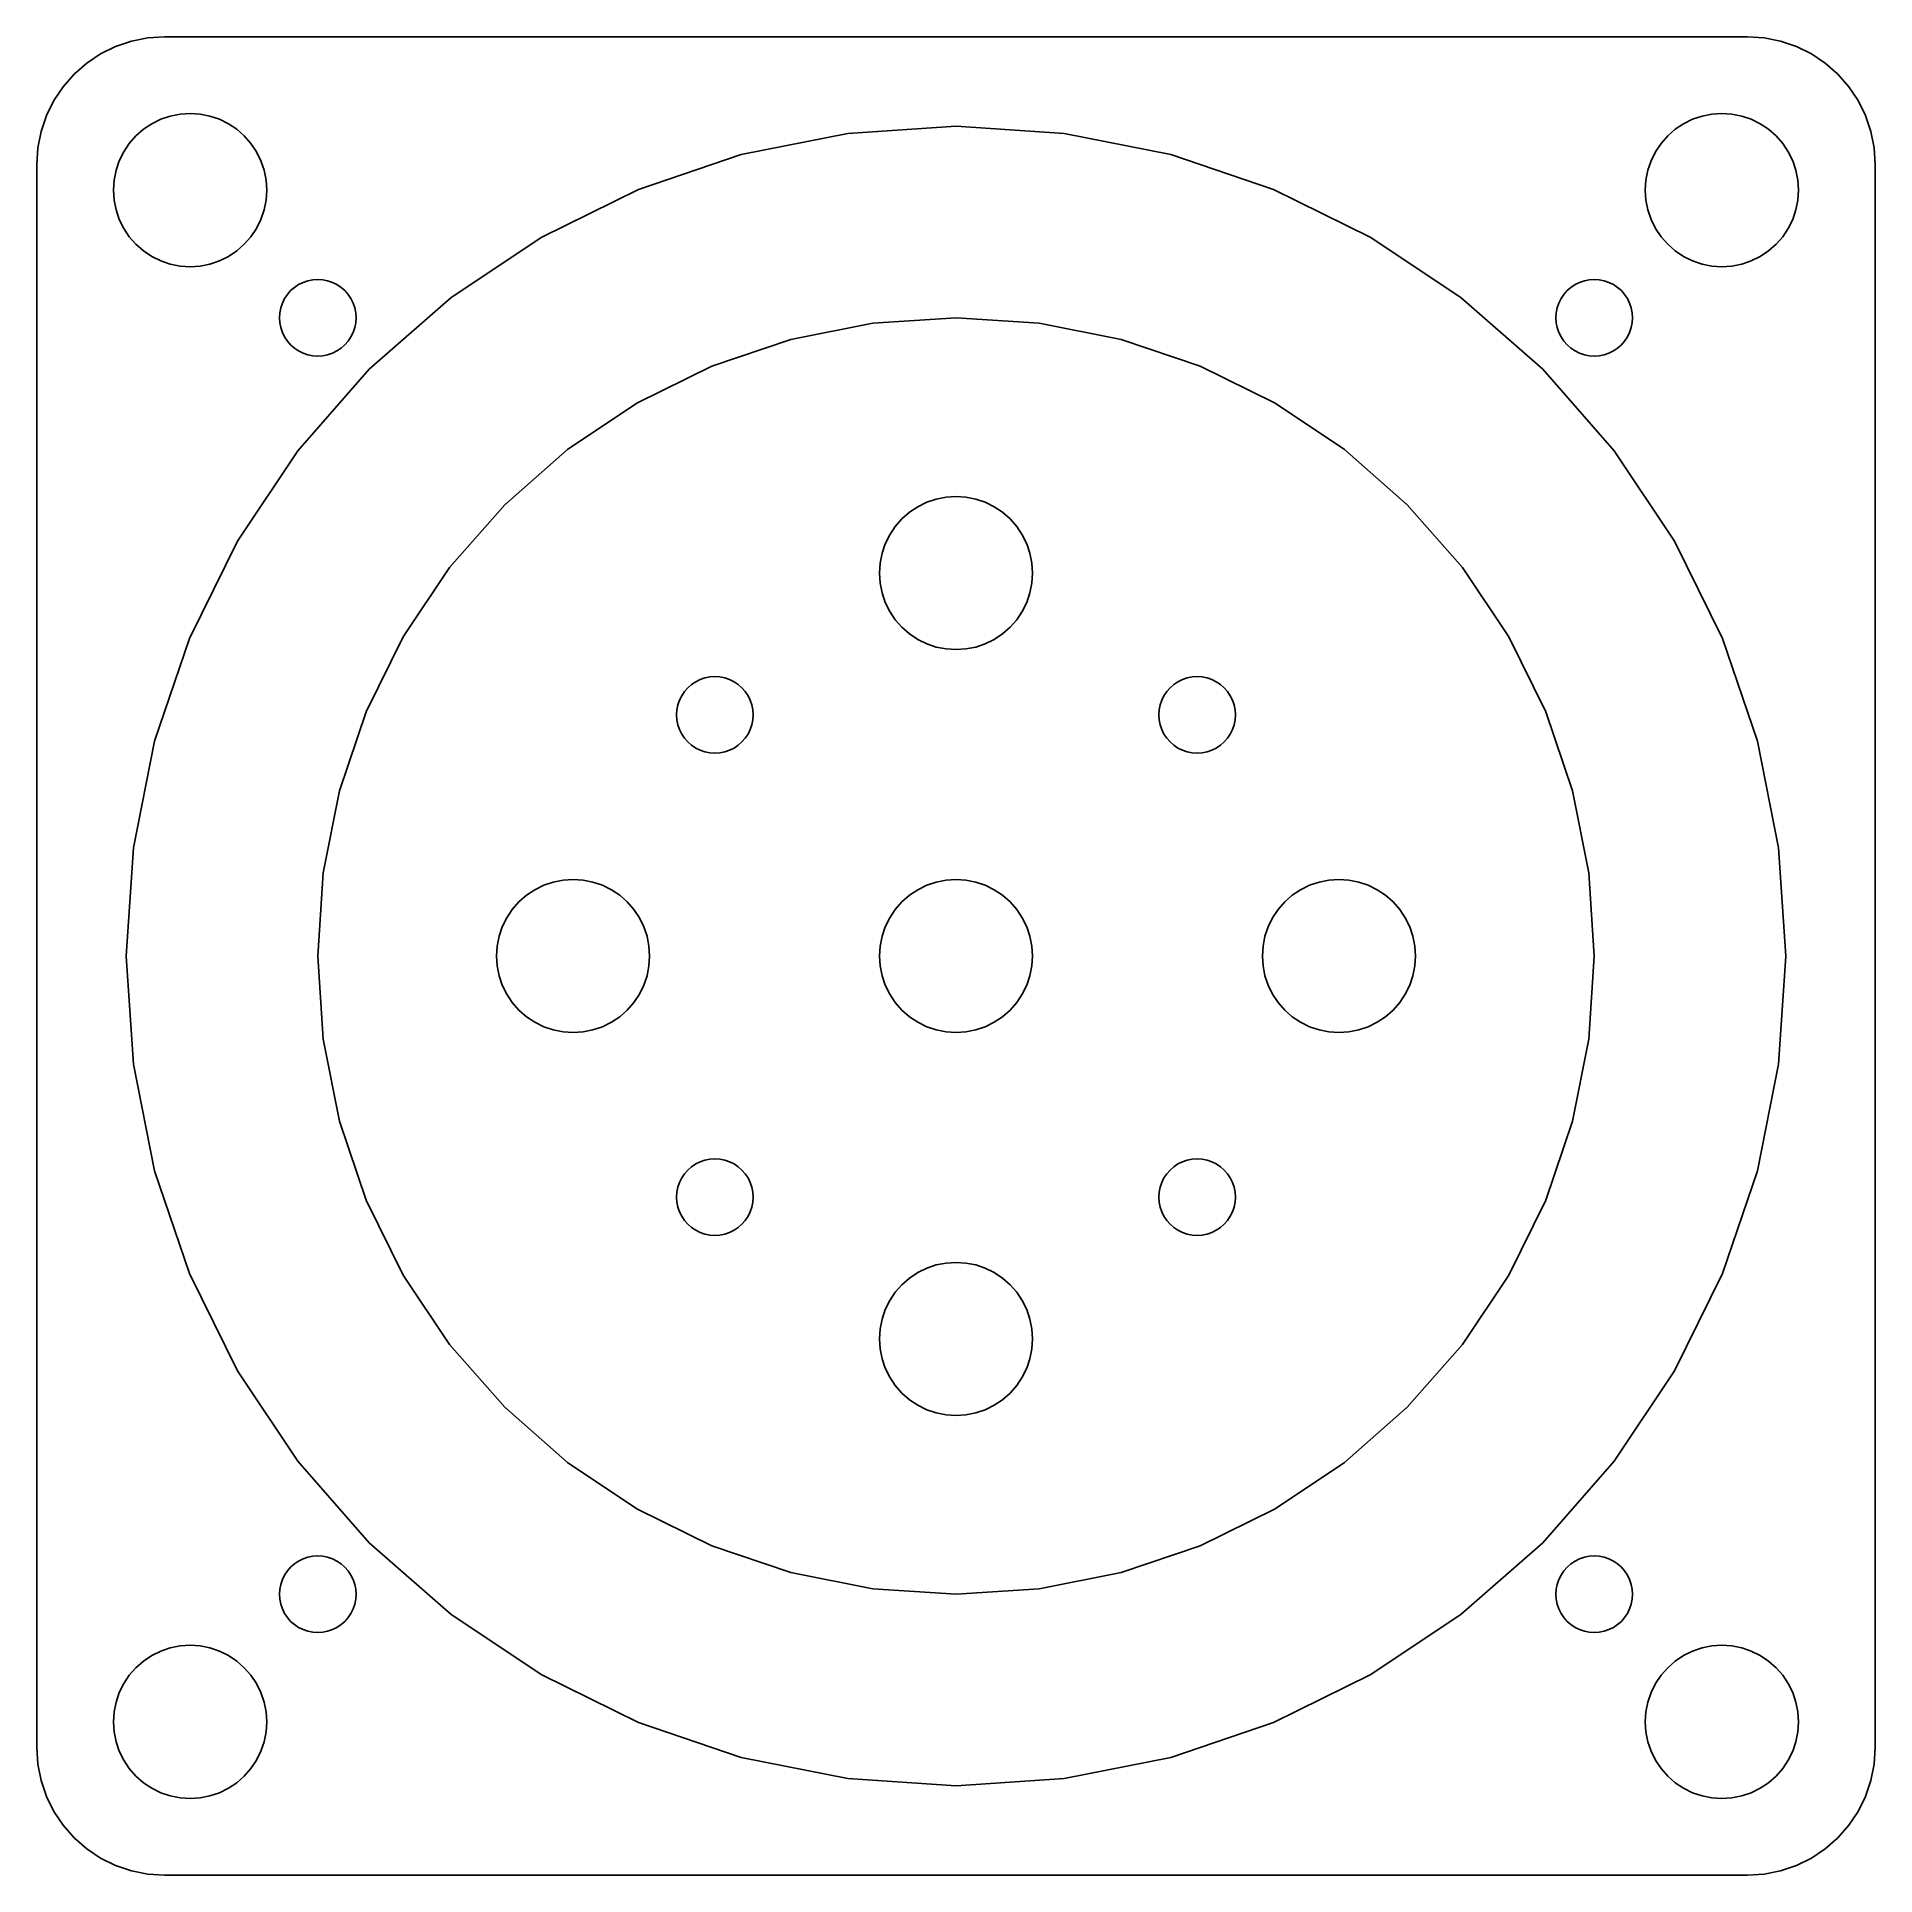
# Model space of a CAD drawing. Header units: metres. Extents: x -36 to 36, y -36 to 36.
import ezdxf

# ---------------------------------------------------------------- set-up
doc = ezdxf.new("R2010")
doc.units = ezdxf.units.M

msp = doc.modelspace()

# ---------------------------------------------------------------- linework, layer by layer
for p, q in [((-31.005, 36.005), (-31.6576, 35.9622)), ((31.005, 36.005), (-31.005, 36.005)), ((31.6576, 35.9622), (31.005, 36.005)), ((-33.505, 35.3351), (-34.0488, 34.9718)), ((-32.9184, 35.6244), (-33.505, 35.3351)), ((-32.2991, 35.8346), (-32.9184, 35.6244)), ((-31.6576, 35.9622), (-32.2991, 35.8346)), ((32.2991, 35.8346), (31.6576, 35.9622)), ((32.9184, 35.6244), (32.2991, 35.8346)), ((33.505, 35.3351), (32.9184, 35.6244)), ((34.0488, 34.9718), (33.505, 35.3351)), ((-34.0488, 34.9718), (-34.5405, 34.5405)), ((34.5405, 34.5405), (34.0488, 34.9718)), ((-34.9718, 34.0488), (-35.3351, 33.505)), ((-34.5405, 34.5405), (-34.9718, 34.0488)), ((34.9718, 34.0488), (34.5405, 34.5405)), ((35.3351, 33.505), (34.9718, 34.0488)), ((-35.3351, 33.505), (-35.6244, 32.9184)), ((35.6244, 32.9184), (35.3351, 33.505)), ((-35.6244, 32.9184), (-35.8346, 32.2991)), ((-31.8263, 32.3801), (-31.5, 32.5981)), ((-31.5, 32.5981), (-31.148, 32.7716)), ((-31.148, 32.7716), (-30.7764, 32.8978)), ((-30.7764, 32.8978), (-30.3916, 32.9743)), ((-30.3916, 32.9743), (-30, 33)), ((-30, 33), (-29.6084, 32.9743)), ((-29.6084, 32.9743), (-29.2235, 32.8978)), ((-29.2235, 32.8978), (-28.8519, 32.7716)), ((-28.8519, 32.7716), (-28.5, 32.5981)), ((-28.5, 32.5981), (-28.1737, 32.3801)), ((-4.2421, 32.222), (0, 32.5)), ((0, 32.5), (4.2421, 32.222)), ((28.1737, 32.3801), (28.5, 32.5981)), ((28.5, 32.5981), (28.8519, 32.7716)), ((28.8519, 32.7716), (29.2235, 32.8978)), ((29.2235, 32.8978), (29.6084, 32.9743)), ((29.6084, 32.9743), (30, 33)), ((30, 33), (30.3916, 32.9743)), ((30.3916, 32.9743), (30.7764, 32.8978)), ((30.7764, 32.8978), (31.148, 32.7716)), ((31.148, 32.7716), (31.5, 32.5981)), ((31.5, 32.5981), (31.8263, 32.3801)), ((35.8346, 32.2991), (35.6244, 32.9184)), ((-35.8346, 32.2991), (-35.9622, 31.6576)), ((-32.5981, 31.5), (-32.3801, 31.8263)), ((-32.3801, 31.8263), (-32.1213, 32.1213)), ((-32.1213, 32.1213), (-31.8263, 32.3801)), ((-28.1737, 32.3801), (-27.8787, 32.1213)), ((-27.8787, 32.1213), (-27.6199, 31.8263)), ((-27.6199, 31.8263), (-27.4019, 31.5)), ((-8.41161, 31.3926), (-4.2421, 32.222)), ((4.2421, 32.222), (8.41161, 31.3926)), ((27.4019, 31.5), (27.6199, 31.8263)), ((27.6199, 31.8263), (27.8787, 32.1213)), ((27.8787, 32.1213), (28.1737, 32.3801)), ((31.8263, 32.3801), (32.1213, 32.1213)), ((32.1213, 32.1213), (32.3801, 31.8263)), ((32.3801, 31.8263), (32.5981, 31.5)), ((35.9622, 31.6576), (35.8346, 32.2991)), ((-35.9622, 31.6576), (-36.005, 31.005)), ((-36.005, 31.005), (-36.005, -31.005)), ((-32.8978, 30.7764), (-32.7716, 31.148)), ((-32.7716, 31.148), (-32.5981, 31.5)), ((-27.4019, 31.5), (-27.2283, 31.148)), ((-27.2283, 31.148), (-27.1022, 30.7764)), ((-12.4372, 30.0261), (-8.41161, 31.3926)), ((8.41161, 31.3926), (12.4372, 30.0261)), ((27.1022, 30.7764), (27.2283, 31.148)), ((27.2283, 31.148), (27.4019, 31.5)), ((32.5981, 31.5), (32.7716, 31.148)), ((32.7716, 31.148), (32.8978, 30.7764)), ((36.005, 31.005), (35.9622, 31.6576)), ((36.005, -31.005), (36.005, 31.005)), ((-33, 30), (-32.9743, 30.3916)), ((-32.9743, 30.3916), (-32.8978, 30.7764)), ((-27.1022, 30.7764), (-27.0257, 30.3916)), ((-27.0257, 30.3916), (-27, 30)), ((27, 30), (27.0257, 30.3916)), ((27.0257, 30.3916), (27.1022, 30.7764)), ((32.8978, 30.7764), (32.9743, 30.3916)), ((32.9743, 30.3916), (33, 30)), ((-32.9743, 29.6084), (-33, 30)), ((-32.8978, 29.2235), (-32.9743, 29.6084)), ((-27.0257, 29.6084), (-27.1022, 29.2235)), ((-27, 30), (-27.0257, 29.6084)), ((-16.25, 28.1458), (-12.4372, 30.0261)), ((12.4372, 30.0261), (16.25, 28.1458)), ((27.0257, 29.6084), (27, 30)), ((27.1022, 29.2235), (27.0257, 29.6084)), ((32.9743, 29.6084), (32.8978, 29.2235)), ((33, 30), (32.9743, 29.6084)), ((-32.7716, 28.8519), (-32.8978, 29.2235)), ((-32.5981, 28.5), (-32.7716, 28.8519)), ((-27.2283, 28.8519), (-27.4019, 28.5)), ((-27.1022, 29.2235), (-27.2283, 28.8519)), ((27.2283, 28.8519), (27.1022, 29.2235)), ((27.4019, 28.5), (27.2283, 28.8519)), ((32.7716, 28.8519), (32.5981, 28.5)), ((32.8978, 29.2235), (32.7716, 28.8519)), ((-32.3801, 28.1737), (-32.5981, 28.5)), ((-32.1213, 27.8787), (-32.3801, 28.1737)), ((-27.6199, 28.1737), (-27.8787, 27.8787)), ((-27.4019, 28.5), (-27.6199, 28.1737)), ((-19.7847, 25.784), (-16.25, 28.1458)), ((16.25, 28.1458), (19.7847, 25.784)), ((27.6199, 28.1737), (27.4019, 28.5)), ((27.8787, 27.8787), (27.6199, 28.1737)), ((32.3801, 28.1737), (32.1213, 27.8787)), ((32.5981, 28.5), (32.3801, 28.1737)), ((-31.8263, 27.6199), (-32.1213, 27.8787)), ((-31.5, 27.4019), (-31.8263, 27.6199)), ((-31.148, 27.2283), (-31.5, 27.4019)), ((-28.5, 27.4019), (-28.8519, 27.2283)), ((-28.1737, 27.6199), (-28.5, 27.4019)), ((-27.8787, 27.8787), (-28.1737, 27.6199)), ((28.1737, 27.6199), (27.8787, 27.8787)), ((28.5, 27.4019), (28.1737, 27.6199)), ((28.8519, 27.2283), (28.5, 27.4019)), ((31.5, 27.4019), (31.148, 27.2283)), ((31.8263, 27.6199), (31.5, 27.4019)), ((32.1213, 27.8787), (31.8263, 27.6199)), ((-30.7764, 27.1022), (-31.148, 27.2283)), ((-30.3916, 27.0257), (-30.7764, 27.1022)), ((-30, 27), (-30.3916, 27.0257)), ((-29.6084, 27.0257), (-30, 27)), ((-29.2235, 27.1022), (-29.6084, 27.0257)), ((-28.8519, 27.2283), (-29.2235, 27.1022)), ((29.2235, 27.1022), (28.8519, 27.2283)), ((29.6084, 27.0257), (29.2235, 27.1022)), ((30, 27), (29.6084, 27.0257)), ((30.3916, 27.0257), (30, 27)), ((30.7764, 27.1022), (30.3916, 27.0257)), ((31.148, 27.2283), (30.7764, 27.1022)), ((-26.19, 25.9131), (-26.0607, 26.0607)), ((-26.0607, 26.0607), (-25.9131, 26.19)), ((-25.9131, 26.19), (-25.75, 26.299)), ((-25.75, 26.299), (-25.574, 26.3858)), ((-25.574, 26.3858), (-25.3882, 26.4489)), ((-25.3882, 26.4489), (-25.1958, 26.4872)), ((-25.1958, 26.4872), (-25, 26.5)), ((-25, 26.5), (-24.8042, 26.4872)), ((-24.8042, 26.4872), (-24.6118, 26.4489)), ((-24.6118, 26.4489), (-24.426, 26.3858)), ((-24.426, 26.3858), (-24.25, 26.299)), ((-24.25, 26.299), (-24.0869, 26.19)), ((-24.0869, 26.19), (-23.9393, 26.0607)), ((-23.9393, 26.0607), (-23.81, 25.9131)), ((23.81, 25.9131), (23.9393, 26.0607)), ((23.9393, 26.0607), (24.0869, 26.19)), ((24.0869, 26.19), (24.25, 26.299)), ((24.25, 26.299), (24.426, 26.3858)), ((24.426, 26.3858), (24.6118, 26.4489)), ((24.6118, 26.4489), (24.8042, 26.4872)), ((24.8042, 26.4872), (25, 26.5)), ((25, 26.5), (25.1958, 26.4872)), ((25.1958, 26.4872), (25.3882, 26.4489)), ((25.3882, 26.4489), (25.574, 26.3858)), ((25.574, 26.3858), (25.75, 26.299)), ((25.75, 26.299), (25.9131, 26.19)), ((25.9131, 26.19), (26.0607, 26.0607)), ((26.0607, 26.0607), (26.19, 25.9131)), ((-26.4872, 25.1958), (-26.4489, 25.3882)), ((-26.4489, 25.3882), (-26.3858, 25.574)), ((-26.3858, 25.574), (-26.299, 25.75)), ((-26.299, 25.75), (-26.19, 25.9131)), ((-23.81, 25.9131), (-23.701, 25.75)), ((-23.701, 25.75), (-23.6142, 25.574)), ((-23.6142, 25.574), (-23.5511, 25.3882)), ((-23.5511, 25.3882), (-23.5128, 25.1958)), ((-22.981, 22.981), (-19.7847, 25.784)), ((19.7847, 25.784), (22.981, 22.981)), ((23.5128, 25.1958), (23.5511, 25.3882)), ((23.5511, 25.3882), (23.6142, 25.574)), ((23.6142, 25.574), (23.701, 25.75)), ((23.701, 25.75), (23.81, 25.9131)), ((26.19, 25.9131), (26.299, 25.75)), ((26.299, 25.75), (26.3858, 25.574)), ((26.3858, 25.574), (26.4489, 25.3882)), ((26.4489, 25.3882), (26.4872, 25.1958)), ((-26.5, 25), (-26.4872, 25.1958)), ((-26.4872, 24.8042), (-26.5, 25)), ((-26.4489, 24.6118), (-26.4872, 24.8042)), ((-26.3858, 24.426), (-26.4489, 24.6118)), ((-23.5511, 24.6118), (-23.6142, 24.426)), ((-23.5128, 24.8042), (-23.5511, 24.6118)), ((-23.5128, 25.1958), (-23.5, 25)), ((-23.5, 25), (-23.5128, 24.8042)), ((-3.26315, 24.7861), (-6.47047, 24.1481)), ((0, 25), (-3.26315, 24.7861)), ((3.26315, 24.7861), (0, 25)), ((6.47047, 24.1481), (3.26315, 24.7861)), ((23.5, 25), (23.5128, 25.1958)), ((23.5128, 24.8042), (23.5, 25)), ((23.5511, 24.6118), (23.5128, 24.8042)), ((23.6142, 24.426), (23.5511, 24.6118)), ((26.4489, 24.6118), (26.3858, 24.426)), ((26.4872, 24.8042), (26.4489, 24.6118)), ((26.4872, 25.1958), (26.5, 25)), ((26.5, 25), (26.4872, 24.8042)), ((-26.299, 24.25), (-26.3858, 24.426)), ((-26.19, 24.0869), (-26.299, 24.25)), ((-26.0607, 23.9393), (-26.19, 24.0869)), ((-25.9131, 23.81), (-26.0607, 23.9393)), ((-25.75, 23.701), (-25.9131, 23.81)), ((-24.0869, 23.81), (-24.25, 23.701)), ((-23.9393, 23.9393), (-24.0869, 23.81)), ((-23.81, 24.0869), (-23.9393, 23.9393)), ((-23.701, 24.25), (-23.81, 24.0869)), ((-23.6142, 24.426), (-23.701, 24.25)), ((-6.47047, 24.1481), (-9.56708, 23.097)), ((9.56708, 23.097), (6.47047, 24.1481)), ((23.701, 24.25), (23.6142, 24.426)), ((23.81, 24.0869), (23.701, 24.25)), ((23.9393, 23.9393), (23.81, 24.0869)), ((24.0869, 23.81), (23.9393, 23.9393)), ((24.25, 23.701), (24.0869, 23.81)), ((25.9131, 23.81), (25.75, 23.701)), ((26.0607, 23.9393), (25.9131, 23.81)), ((26.19, 24.0869), (26.0607, 23.9393)), ((26.299, 24.25), (26.19, 24.0869)), ((26.3858, 24.426), (26.299, 24.25)), ((-25.574, 23.6142), (-25.75, 23.701)), ((-25.3882, 23.5511), (-25.574, 23.6142)), ((-25.1958, 23.5128), (-25.3882, 23.5511)), ((-25, 23.5), (-25.1958, 23.5128)), ((-24.8042, 23.5128), (-25, 23.5)), ((-24.6118, 23.5511), (-24.8042, 23.5128)), ((-24.426, 23.6142), (-24.6118, 23.5511)), ((-24.25, 23.701), (-24.426, 23.6142)), ((-9.56708, 23.097), (-12.5, 21.6506)), ((12.5, 21.6506), (9.56708, 23.097)), ((24.426, 23.6142), (24.25, 23.701)), ((24.6118, 23.5511), (24.426, 23.6142)), ((24.8042, 23.5128), (24.6118, 23.5511)), ((25, 23.5), (24.8042, 23.5128)), ((25.1958, 23.5128), (25, 23.5)), ((25.3882, 23.5511), (25.1958, 23.5128)), ((25.574, 23.6142), (25.3882, 23.5511)), ((25.75, 23.701), (25.574, 23.6142)), ((-25.784, 19.7847), (-22.981, 22.981)), ((22.981, 22.981), (25.784, 19.7847)), ((-12.5, 21.6506), (-15.219, 19.8338)), ((15.219, 19.8338), (12.5, 21.6506)), ((-28.1458, 16.25), (-25.784, 19.7847)), ((-15.219, 19.8338), (-17.6777, 17.6777)), ((17.6777, 17.6777), (15.219, 19.8338)), ((25.784, 19.7847), (28.1458, 16.25)), ((-17.6777, 17.6777), (-19.8338, 15.219)), ((-2.12131, 17.1213), (-1.82628, 17.3801)), ((-1.82628, 17.3801), (-1.5, 17.5981)), ((-1.5, 17.5981), (-1.14804, 17.7716)), ((-1.14804, 17.7716), (-0.776443, 17.8978)), ((-0.776443, 17.8978), (-0.391571, 17.9743)), ((-0.391571, 17.9743), (0, 18)), ((0, 18), (0.391571, 17.9743)), ((0.391571, 17.9743), (0.776443, 17.8978)), ((0.776443, 17.8978), (1.14804, 17.7716)), ((1.14804, 17.7716), (1.5, 17.5981)), ((1.5, 17.5981), (1.82628, 17.3801)), ((1.82628, 17.3801), (2.12131, 17.1213)), ((19.8338, 15.219), (17.6777, 17.6777)), ((-2.59807, 16.5), (-2.38005, 16.8263)), ((-2.38005, 16.8263), (-2.12131, 17.1213)), ((2.12131, 17.1213), (2.38005, 16.8263)), ((2.38005, 16.8263), (2.59807, 16.5)), ((-30.0261, 12.4372), (-28.1458, 16.25)), ((-2.89777, 15.7764), (-2.77164, 16.148)), ((-2.77164, 16.148), (-2.59807, 16.5)), ((2.59807, 16.5), (2.77164, 16.148)), ((2.77164, 16.148), (2.89777, 15.7764)), ((28.1458, 16.25), (30.0261, 12.4372)), ((-19.8338, 15.219), (-21.6506, 12.5)), ((-3, 15), (-2.97432, 15.3916)), ((-2.97432, 15.3916), (-2.89777, 15.7764)), ((2.89777, 15.7764), (2.97432, 15.3916)), ((2.97432, 15.3916), (3, 15)), ((21.6506, 12.5), (19.8338, 15.219)), ((-2.97432, 14.6084), (-3, 15)), ((-2.89777, 14.2235), (-2.97432, 14.6084)), ((2.97432, 14.6084), (2.89777, 14.2235)), ((3, 15), (2.97432, 14.6084)), ((-2.77164, 13.8519), (-2.89777, 14.2235)), ((-2.59807, 13.5), (-2.77164, 13.8519)), ((2.77164, 13.8519), (2.59807, 13.5)), ((2.89777, 14.2235), (2.77164, 13.8519)), ((-2.38005, 13.1737), (-2.59807, 13.5)), ((-2.12131, 12.8787), (-2.38005, 13.1737)), ((2.38005, 13.1737), (2.12131, 12.8787)), ((2.59807, 13.5), (2.38005, 13.1737)), ((-31.3926, 8.41161), (-30.0261, 12.4372)), ((-21.6506, 12.5), (-23.097, 9.56708)), ((-1.82628, 12.6199), (-2.12131, 12.8787)), ((-1.5, 12.4019), (-1.82628, 12.6199)), ((-1.14804, 12.2283), (-1.5, 12.4019)), ((1.5, 12.4019), (1.14804, 12.2283)), ((1.82628, 12.6199), (1.5, 12.4019)), ((2.12131, 12.8787), (1.82628, 12.6199)), ((23.097, 9.56708), (21.6506, 12.5)), ((30.0261, 12.4372), (31.3926, 8.41161)), ((-0.776443, 12.1022), (-1.14804, 12.2283)), ((-0.391571, 12.0257), (-0.776443, 12.1022)), ((0, 12), (-0.391571, 12.0257)), ((0.391571, 12.0257), (0, 12)), ((0.776443, 12.1022), (0.391571, 12.0257)), ((1.14804, 12.2283), (0.776443, 12.1022)), ((-10.195, 10.744), (-10.019, 10.8308)), ((-10.019, 10.8308), (-9.83322, 10.8939)), ((-9.83322, 10.8939), (-9.64078, 10.9322)), ((-9.64078, 10.9322), (-9.44499, 10.945)), ((-9.44499, 10.945), (-9.24921, 10.9322)), ((-9.24921, 10.9322), (-9.05676, 10.8939)), ((-9.05676, 10.8939), (-8.87097, 10.8308)), ((-8.87097, 10.8308), (-8.69499, 10.744)), ((8.69499, 10.744), (8.87097, 10.8308)), ((8.87097, 10.8308), (9.05676, 10.8939)), ((9.05676, 10.8939), (9.24921, 10.9322)), ((9.24921, 10.9322), (9.44499, 10.945)), ((9.44499, 10.945), (9.64078, 10.9322)), ((9.64078, 10.9322), (9.83322, 10.8939)), ((9.83322, 10.8939), (10.019, 10.8308)), ((10.019, 10.8308), (10.195, 10.744)), ((-10.8308, 10.019), (-10.744, 10.195)), ((-10.744, 10.195), (-10.635, 10.3581)), ((-10.635, 10.3581), (-10.5056, 10.5056)), ((-10.5056, 10.5056), (-10.3581, 10.635)), ((-10.3581, 10.635), (-10.195, 10.744)), ((-8.69499, 10.744), (-8.53185, 10.635)), ((-8.53185, 10.635), (-8.38434, 10.5056)), ((-8.38434, 10.5056), (-8.25496, 10.3581)), ((-8.25496, 10.3581), (-8.14595, 10.195)), ((-8.14595, 10.195), (-8.05917, 10.019)), ((8.05917, 10.019), (8.14595, 10.195)), ((8.14595, 10.195), (8.25496, 10.3581)), ((8.25496, 10.3581), (8.38434, 10.5056)), ((8.38434, 10.5056), (8.53185, 10.635)), ((8.53185, 10.635), (8.69499, 10.744)), ((10.195, 10.744), (10.3581, 10.635)), ((10.3581, 10.635), (10.5056, 10.5056)), ((10.5056, 10.5056), (10.635, 10.3581)), ((10.635, 10.3581), (10.744, 10.195)), ((10.744, 10.195), (10.8308, 10.019)), ((-23.097, 9.56708), (-24.1481, 6.47047)), ((-10.945, 9.44499), (-10.9322, 9.64078)), ((-10.9322, 9.24921), (-10.945, 9.44499)), ((-10.9322, 9.64078), (-10.8939, 9.83322)), ((-10.8939, 9.83322), (-10.8308, 10.019)), ((-8.05917, 10.019), (-7.99611, 9.83322)), ((-7.99611, 9.83322), (-7.95782, 9.64078)), ((-7.95782, 9.64078), (-7.94499, 9.44499)), ((-7.94499, 9.44499), (-7.95782, 9.24921)), ((7.94499, 9.44499), (7.95782, 9.64078)), ((7.95782, 9.24921), (7.94499, 9.44499)), ((7.95782, 9.64078), (7.99611, 9.83322)), ((7.99611, 9.83322), (8.05917, 10.019)), ((10.8308, 10.019), (10.8939, 9.83322)), ((10.8939, 9.83322), (10.9322, 9.64078)), ((10.9322, 9.64078), (10.945, 9.44499)), ((10.945, 9.44499), (10.9322, 9.24921)), ((24.1481, 6.47047), (23.097, 9.56708)), ((-10.8939, 9.05676), (-10.9322, 9.24921)), ((-10.8308, 8.87097), (-10.8939, 9.05676)), ((-10.744, 8.69499), (-10.8308, 8.87097)), ((-10.635, 8.53185), (-10.744, 8.69499)), ((-8.14595, 8.69499), (-8.25496, 8.53185)), ((-8.05917, 8.87097), (-8.14595, 8.69499)), ((-7.99611, 9.05676), (-8.05917, 8.87097)), ((-7.95782, 9.24921), (-7.99611, 9.05676)), ((7.99611, 9.05676), (7.95782, 9.24921)), ((8.05917, 8.87097), (7.99611, 9.05676)), ((8.14595, 8.69499), (8.05917, 8.87097)), ((8.25496, 8.53185), (8.14595, 8.69499)), ((10.744, 8.69499), (10.635, 8.53185)), ((10.8308, 8.87097), (10.744, 8.69499)), ((10.8939, 9.05676), (10.8308, 8.87097)), ((10.9322, 9.24921), (10.8939, 9.05676)), ((-32.222, 4.2421), (-31.3926, 8.41161)), ((-10.5056, 8.38434), (-10.635, 8.53185)), ((-10.3581, 8.25496), (-10.5056, 8.38434)), ((-10.195, 8.14595), (-10.3581, 8.25496)), ((-10.019, 8.05917), (-10.195, 8.14595)), ((-9.83322, 7.99611), (-10.019, 8.05917)), ((-9.64078, 7.95782), (-9.83322, 7.99611)), ((-9.44499, 7.94499), (-9.64078, 7.95782)), ((-9.24921, 7.95782), (-9.44499, 7.94499)), ((-9.05676, 7.99611), (-9.24921, 7.95782)), ((-8.87097, 8.05917), (-9.05676, 7.99611)), ((-8.69499, 8.14595), (-8.87097, 8.05917)), ((-8.53185, 8.25496), (-8.69499, 8.14595)), ((-8.38434, 8.38434), (-8.53185, 8.25496)), ((-8.25496, 8.53185), (-8.38434, 8.38434)), ((8.38434, 8.38434), (8.25496, 8.53185)), ((8.53185, 8.25496), (8.38434, 8.38434)), ((8.69499, 8.14595), (8.53185, 8.25496)), ((8.87097, 8.05917), (8.69499, 8.14595)), ((9.05676, 7.99611), (8.87097, 8.05917)), ((9.24921, 7.95782), (9.05676, 7.99611)), ((9.44499, 7.94499), (9.24921, 7.95782)), ((9.64078, 7.95782), (9.44499, 7.94499)), ((9.83322, 7.99611), (9.64078, 7.95782)), ((10.019, 8.05917), (9.83322, 7.99611)), ((10.195, 8.14595), (10.019, 8.05917)), ((10.3581, 8.25496), (10.195, 8.14595)), ((10.5056, 8.38434), (10.3581, 8.25496)), ((10.635, 8.53185), (10.5056, 8.38434)), ((31.3926, 8.41161), (32.222, 4.2421)), ((-24.1481, 6.47047), (-24.7861, 3.26315)), ((24.7861, 3.26315), (24.1481, 6.47047)), ((-32.5, 0), (-32.222, 4.2421)), ((32.222, 4.2421), (32.5, 0)), ((-24.7861, 3.26315), (-25, 0)), ((-16.148, 2.77164), (-15.7764, 2.89777)), ((-15.7764, 2.89777), (-15.3916, 2.97432)), ((-15.3916, 2.97432), (-15, 3)), ((-15, 3), (-14.6084, 2.97432)), ((-14.6084, 2.97432), (-14.2235, 2.89777)), ((-14.2235, 2.89777), (-13.8519, 2.77164)), ((-1.14804, 2.77164), (-0.776443, 2.89777)), ((-0.776443, 2.89777), (-0.391571, 2.97432)), ((-0.391571, 2.97432), (0, 3)), ((0, 3), (0.391571, 2.97432)), ((0.391571, 2.97432), (0.776443, 2.89777)), ((0.776443, 2.89777), (1.14804, 2.77164)), ((13.8519, 2.77164), (14.2235, 2.89777)), ((14.2235, 2.89777), (14.6084, 2.97432)), ((14.6084, 2.97432), (15, 3)), ((15, 3), (15.3916, 2.97432)), ((15.3916, 2.97432), (15.7764, 2.89777)), ((15.7764, 2.89777), (16.148, 2.77164)), ((25, 0), (24.7861, 3.26315)), ((-17.1213, 2.12131), (-16.8263, 2.38005)), ((-16.8263, 2.38005), (-16.5, 2.59807)), ((-16.5, 2.59807), (-16.148, 2.77164)), ((-13.8519, 2.77164), (-13.5, 2.59807)), ((-13.5, 2.59807), (-13.1737, 2.38005)), ((-13.1737, 2.38005), (-12.8787, 2.12131)), ((-2.12131, 2.12131), (-1.82628, 2.38005)), ((-1.82628, 2.38005), (-1.5, 2.59807)), ((-1.5, 2.59807), (-1.14804, 2.77164)), ((1.14804, 2.77164), (1.5, 2.59807)), ((1.5, 2.59807), (1.82628, 2.38005)), ((1.82628, 2.38005), (2.12131, 2.12131)), ((12.8787, 2.12131), (13.1737, 2.38005)), ((13.1737, 2.38005), (13.5, 2.59807)), ((13.5, 2.59807), (13.8519, 2.77164)), ((16.148, 2.77164), (16.5, 2.59807)), ((16.5, 2.59807), (16.8263, 2.38005)), ((16.8263, 2.38005), (17.1213, 2.12131)), ((-17.7716, 1.14804), (-17.5981, 1.5)), ((-17.5981, 1.5), (-17.3801, 1.82628)), ((-17.3801, 1.82628), (-17.1213, 2.12131)), ((-12.8787, 2.12131), (-12.6199, 1.82628)), ((-12.6199, 1.82628), (-12.4019, 1.5)), ((-12.4019, 1.5), (-12.2283, 1.14804)), ((-2.77164, 1.14804), (-2.59807, 1.5)), ((-2.59807, 1.5), (-2.38005, 1.82628)), ((-2.38005, 1.82628), (-2.12131, 2.12131)), ((2.12131, 2.12131), (2.38005, 1.82628)), ((2.38005, 1.82628), (2.59807, 1.5)), ((2.59807, 1.5), (2.77164, 1.14804)), ((12.2283, 1.14804), (12.4019, 1.5)), ((12.4019, 1.5), (12.6199, 1.82628)), ((12.6199, 1.82628), (12.8787, 2.12131)), ((17.1213, 2.12131), (17.3801, 1.82628)), ((17.3801, 1.82628), (17.5981, 1.5)), ((17.5981, 1.5), (17.7716, 1.14804)), ((-17.9743, 0.391571), (-17.8978, 0.776443)), ((-17.8978, 0.776443), (-17.7716, 1.14804)), ((-12.2283, 1.14804), (-12.1022, 0.776443)), ((-12.1022, 0.776443), (-12.0257, 0.391571)), ((-2.97432, 0.391571), (-2.89777, 0.776443)), ((-2.89777, 0.776443), (-2.77164, 1.14804)), ((2.77164, 1.14804), (2.89777, 0.776443)), ((2.89777, 0.776443), (2.97432, 0.391571)), ((12.0257, 0.391571), (12.1022, 0.776443)), ((12.1022, 0.776443), (12.2283, 1.14804)), ((17.7716, 1.14804), (17.8978, 0.776443)), ((17.8978, 0.776443), (17.9743, 0.391571)), ((-32.222, -4.2421), (-32.5, 0)), ((-25, 0), (-24.7861, -3.26315)), ((-18, 0), (-17.9743, 0.391571)), ((-17.9743, -0.391571), (-18, 0)), ((-12.0257, 0.391571), (-12, 0)), ((-12, 0), (-12.0257, -0.391571)), ((-3, 0), (-2.97432, 0.391571)), ((-2.97432, -0.391571), (-3, 0)), ((2.97432, 0.391571), (3, 0)), ((3, 0), (2.97432, -0.391571)), ((12, 0), (12.0257, 0.391571)), ((12.0257, -0.391571), (12, 0)), ((17.9743, 0.391571), (18, 0)), ((18, 0), (17.9743, -0.391571)), ((24.7861, -3.26315), (25, 0)), ((32.5, 0), (32.222, -4.2421)), ((-17.8978, -0.776443), (-17.9743, -0.391571)), ((-12.0257, -0.391571), (-12.1022, -0.776443)), ((-2.89777, -0.776443), (-2.97432, -0.391571)), ((2.97432, -0.391571), (2.89777, -0.776443)), ((12.1022, -0.776443), (12.0257, -0.391571)), ((17.9743, -0.391571), (17.8978, -0.776443)), ((-17.7716, -1.14804), (-17.8978, -0.776443)), ((-17.5981, -1.5), (-17.7716, -1.14804)), ((-12.2283, -1.14804), (-12.4019, -1.5)), ((-12.1022, -0.776443), (-12.2283, -1.14804)), ((-2.77164, -1.14804), (-2.89777, -0.776443)), ((-2.59807, -1.5), (-2.77164, -1.14804)), ((2.77164, -1.14804), (2.59807, -1.5)), ((2.89777, -0.776443), (2.77164, -1.14804)), ((12.2283, -1.14804), (12.1022, -0.776443)), ((12.4019, -1.5), (12.2283, -1.14804)), ((17.7716, -1.14804), (17.5981, -1.5)), ((17.8978, -0.776443), (17.7716, -1.14804)), ((-17.3801, -1.82628), (-17.5981, -1.5)), ((-17.1213, -2.12131), (-17.3801, -1.82628)), ((-16.8263, -2.38005), (-17.1213, -2.12131)), ((-12.8787, -2.12131), (-13.1737, -2.38005)), ((-12.6199, -1.82628), (-12.8787, -2.12131)), ((-12.4019, -1.5), (-12.6199, -1.82628)), ((-2.38005, -1.82628), (-2.59807, -1.5)), ((-2.12131, -2.12131), (-2.38005, -1.82628)), ((-1.82628, -2.38005), (-2.12131, -2.12131)), ((2.12131, -2.12131), (1.82628, -2.38005)), ((2.38005, -1.82628), (2.12131, -2.12131)), ((2.59807, -1.5), (2.38005, -1.82628)), ((12.6199, -1.82628), (12.4019, -1.5)), ((12.8787, -2.12131), (12.6199, -1.82628)), ((13.1737, -2.38005), (12.8787, -2.12131)), ((17.1213, -2.12131), (16.8263, -2.38005)), ((17.3801, -1.82628), (17.1213, -2.12131)), ((17.5981, -1.5), (17.3801, -1.82628)), ((-16.5, -2.59807), (-16.8263, -2.38005)), ((-16.148, -2.77164), (-16.5, -2.59807)), ((-15.7764, -2.89777), (-16.148, -2.77164)), ((-13.8519, -2.77164), (-14.2235, -2.89777)), ((-13.5, -2.59807), (-13.8519, -2.77164)), ((-13.1737, -2.38005), (-13.5, -2.59807)), ((-1.5, -2.59807), (-1.82628, -2.38005)), ((-1.14804, -2.77164), (-1.5, -2.59807)), ((-0.776443, -2.89777), (-1.14804, -2.77164)), ((1.14804, -2.77164), (0.776443, -2.89777)), ((1.5, -2.59807), (1.14804, -2.77164)), ((1.82628, -2.38005), (1.5, -2.59807)), ((13.5, -2.59807), (13.1737, -2.38005)), ((13.8519, -2.77164), (13.5, -2.59807)), ((14.2235, -2.89777), (13.8519, -2.77164)), ((16.148, -2.77164), (15.7764, -2.89777)), ((16.5, -2.59807), (16.148, -2.77164)), ((16.8263, -2.38005), (16.5, -2.59807)), ((-24.7861, -3.26315), (-24.1481, -6.47047)), ((-15.3916, -2.97432), (-15.7764, -2.89777)), ((-15, -3), (-15.3916, -2.97432)), ((-14.6084, -2.97432), (-15, -3)), ((-14.2235, -2.89777), (-14.6084, -2.97432)), ((-0.391571, -2.97432), (-0.776443, -2.89777)), ((0, -3), (-0.391571, -2.97432)), ((0.391571, -2.97432), (0, -3)), ((0.776443, -2.89777), (0.391571, -2.97432)), ((14.6084, -2.97432), (14.2235, -2.89777)), ((15, -3), (14.6084, -2.97432)), ((15.3916, -2.97432), (15, -3)), ((15.7764, -2.89777), (15.3916, -2.97432)), ((24.1481, -6.47047), (24.7861, -3.26315)), ((-31.3926, -8.41161), (-32.222, -4.2421)), ((32.222, -4.2421), (31.3926, -8.41161)), ((-24.1481, -6.47047), (-23.097, -9.56708)), ((23.097, -9.56708), (24.1481, -6.47047)), ((-30.0261, -12.4372), (-31.3926, -8.41161)), ((-10.744, -8.69499), (-10.635, -8.53185)), ((-10.635, -8.53185), (-10.5056, -8.38434)), ((-10.5056, -8.38434), (-10.3581, -8.25496)), ((-10.3581, -8.25496), (-10.195, -8.14595)), ((-10.195, -8.14595), (-10.019, -8.05917)), ((-10.019, -8.05917), (-9.83322, -7.99611)), ((-9.83322, -7.99611), (-9.64078, -7.95782)), ((-9.64078, -7.95782), (-9.44499, -7.94499)), ((-9.44499, -7.94499), (-9.24921, -7.95782)), ((-9.24921, -7.95782), (-9.05676, -7.99611)), ((-9.05676, -7.99611), (-8.87097, -8.05917)), ((-8.87097, -8.05917), (-8.69499, -8.14595)), ((-8.69499, -8.14595), (-8.53185, -8.25496)), ((-8.53185, -8.25496), (-8.38434, -8.38434)), ((-8.38434, -8.38434), (-8.25496, -8.53185)), ((-8.25496, -8.53185), (-8.14595, -8.69499)), ((8.14595, -8.69499), (8.25496, -8.53185)), ((8.25496, -8.53185), (8.38434, -8.38434)), ((8.38434, -8.38434), (8.53185, -8.25496)), ((8.53185, -8.25496), (8.69499, -8.14595)), ((8.69499, -8.14595), (8.87097, -8.05917)), ((8.87097, -8.05917), (9.05676, -7.99611)), ((9.05676, -7.99611), (9.24921, -7.95782)), ((9.24921, -7.95782), (9.44499, -7.94499)), ((9.44499, -7.94499), (9.64078, -7.95782)), ((9.64078, -7.95782), (9.83322, -7.99611)), ((9.83322, -7.99611), (10.019, -8.05917)), ((10.019, -8.05917), (10.195, -8.14595)), ((10.195, -8.14595), (10.3581, -8.25496)), ((10.3581, -8.25496), (10.5056, -8.38434)), ((10.5056, -8.38434), (10.635, -8.53185)), ((10.635, -8.53185), (10.744, -8.69499)), ((31.3926, -8.41161), (30.0261, -12.4372)), ((-10.945, -9.44499), (-10.9322, -9.24921)), ((-10.9322, -9.24921), (-10.8939, -9.05676)), ((-10.8939, -9.05676), (-10.8308, -8.87097)), ((-10.8308, -8.87097), (-10.744, -8.69499)), ((-8.14595, -8.69499), (-8.05917, -8.87097)), ((-8.05917, -8.87097), (-7.99611, -9.05676)), ((-7.99611, -9.05676), (-7.95782, -9.24921)), ((-7.95782, -9.24921), (-7.94499, -9.44499)), ((7.94499, -9.44499), (7.95782, -9.24921)), ((7.95782, -9.24921), (7.99611, -9.05676)), ((7.99611, -9.05676), (8.05917, -8.87097)), ((8.05917, -8.87097), (8.14595, -8.69499)), ((10.744, -8.69499), (10.8308, -8.87097)), ((10.8308, -8.87097), (10.8939, -9.05676)), ((10.8939, -9.05676), (10.9322, -9.24921)), ((10.9322, -9.24921), (10.945, -9.44499)), ((-23.097, -9.56708), (-21.6506, -12.5)), ((-10.9322, -9.64078), (-10.945, -9.44499)), ((-10.8939, -9.83322), (-10.9322, -9.64078)), ((-10.8308, -10.019), (-10.8939, -9.83322)), ((-10.744, -10.195), (-10.8308, -10.019)), ((-8.05917, -10.019), (-8.14595, -10.195)), ((-7.99611, -9.83322), (-8.05917, -10.019)), ((-7.95782, -9.64078), (-7.99611, -9.83322)), ((-7.94499, -9.44499), (-7.95782, -9.64078)), ((7.95782, -9.64078), (7.94499, -9.44499)), ((7.99611, -9.83322), (7.95782, -9.64078)), ((8.05917, -10.019), (7.99611, -9.83322)), ((8.14595, -10.195), (8.05917, -10.019)), ((10.8308, -10.019), (10.744, -10.195)), ((10.8939, -9.83322), (10.8308, -10.019)), ((10.9322, -9.64078), (10.8939, -9.83322)), ((10.945, -9.44499), (10.9322, -9.64078)), ((21.6506, -12.5), (23.097, -9.56708)), ((-10.635, -10.3581), (-10.744, -10.195)), ((-10.5056, -10.5056), (-10.635, -10.3581)), ((-10.3581, -10.635), (-10.5056, -10.5056)), ((-10.195, -10.744), (-10.3581, -10.635)), ((-10.019, -10.8308), (-10.195, -10.744)), ((-8.69499, -10.744), (-8.87097, -10.8308)), ((-8.53185, -10.635), (-8.69499, -10.744)), ((-8.38434, -10.5056), (-8.53185, -10.635)), ((-8.25496, -10.3581), (-8.38434, -10.5056)), ((-8.14595, -10.195), (-8.25496, -10.3581)), ((8.25496, -10.3581), (8.14595, -10.195)), ((8.38434, -10.5056), (8.25496, -10.3581)), ((8.53185, -10.635), (8.38434, -10.5056)), ((8.69499, -10.744), (8.53185, -10.635)), ((8.87097, -10.8308), (8.69499, -10.744)), ((10.195, -10.744), (10.019, -10.8308)), ((10.3581, -10.635), (10.195, -10.744)), ((10.5056, -10.5056), (10.3581, -10.635)), ((10.635, -10.3581), (10.5056, -10.5056)), ((10.744, -10.195), (10.635, -10.3581)), ((-9.83322, -10.8939), (-10.019, -10.8308)), ((-9.64078, -10.9322), (-9.83322, -10.8939)), ((-9.44499, -10.945), (-9.64078, -10.9322)), ((-9.24921, -10.9322), (-9.44499, -10.945)), ((-9.05676, -10.8939), (-9.24921, -10.9322)), ((-8.87097, -10.8308), (-9.05676, -10.8939)), ((9.05676, -10.8939), (8.87097, -10.8308)), ((9.24921, -10.9322), (9.05676, -10.8939)), ((9.44499, -10.945), (9.24921, -10.9322)), ((9.64078, -10.9322), (9.44499, -10.945)), ((9.83322, -10.8939), (9.64078, -10.9322)), ((10.019, -10.8308), (9.83322, -10.8939)), ((-1.5, -12.4019), (-1.14804, -12.2283)), ((-1.14804, -12.2283), (-0.776443, -12.1022)), ((-0.776443, -12.1022), (-0.391571, -12.0257)), ((-0.391571, -12.0257), (0, -12)), ((0, -12), (0.391571, -12.0257)), ((0.391571, -12.0257), (0.776443, -12.1022)), ((0.776443, -12.1022), (1.14804, -12.2283)), ((1.14804, -12.2283), (1.5, -12.4019)), ((-28.1458, -16.25), (-30.0261, -12.4372)), ((-21.6506, -12.5), (-19.8338, -15.219)), ((-2.38005, -13.1737), (-2.12131, -12.8787)), ((-2.12131, -12.8787), (-1.82628, -12.6199)), ((-1.82628, -12.6199), (-1.5, -12.4019)), ((1.5, -12.4019), (1.82628, -12.6199)), ((1.82628, -12.6199), (2.12131, -12.8787)), ((2.12131, -12.8787), (2.38005, -13.1737)), ((19.8338, -15.219), (21.6506, -12.5)), ((30.0261, -12.4372), (28.1458, -16.25)), ((-2.77164, -13.8519), (-2.59807, -13.5)), ((-2.59807, -13.5), (-2.38005, -13.1737)), ((2.38005, -13.1737), (2.59807, -13.5)), ((2.59807, -13.5), (2.77164, -13.8519)), ((-2.97432, -14.6084), (-2.89777, -14.2235)), ((-2.89777, -14.2235), (-2.77164, -13.8519)), ((2.77164, -13.8519), (2.89777, -14.2235)), ((2.89777, -14.2235), (2.97432, -14.6084)), ((-3, -15), (-2.97432, -14.6084)), ((-2.97432, -15.3916), (-3, -15)), ((2.97432, -14.6084), (3, -15)), ((3, -15), (2.97432, -15.3916)), ((-19.8338, -15.219), (-17.6777, -17.6777)), ((-2.89777, -15.7764), (-2.97432, -15.3916)), ((-2.77164, -16.148), (-2.89777, -15.7764)), ((2.89777, -15.7764), (2.77164, -16.148)), ((2.97432, -15.3916), (2.89777, -15.7764)), ((17.6777, -17.6777), (19.8338, -15.219)), ((-25.784, -19.7847), (-28.1458, -16.25)), ((-2.59807, -16.5), (-2.77164, -16.148)), ((-2.38005, -16.8263), (-2.59807, -16.5)), ((2.59807, -16.5), (2.38005, -16.8263)), ((2.77164, -16.148), (2.59807, -16.5)), ((28.1458, -16.25), (25.784, -19.7847)), ((-2.12131, -17.1213), (-2.38005, -16.8263)), ((-1.82628, -17.3801), (-2.12131, -17.1213)), ((2.12131, -17.1213), (1.82628, -17.3801)), ((2.38005, -16.8263), (2.12131, -17.1213)), ((-17.6777, -17.6777), (-15.219, -19.8338)), ((-1.5, -17.5981), (-1.82628, -17.3801)), ((-1.14804, -17.7716), (-1.5, -17.5981)), ((-0.776443, -17.8978), (-1.14804, -17.7716)), ((-0.391571, -17.9743), (-0.776443, -17.8978)), ((0, -18), (-0.391571, -17.9743)), ((0.391571, -17.9743), (0, -18)), ((0.776443, -17.8978), (0.391571, -17.9743)), ((1.14804, -17.7716), (0.776443, -17.8978)), ((1.5, -17.5981), (1.14804, -17.7716)), ((1.82628, -17.3801), (1.5, -17.5981)), ((15.219, -19.8338), (17.6777, -17.6777)), ((-22.981, -22.981), (-25.784, -19.7847)), ((-15.219, -19.8338), (-12.5, -21.6506)), ((12.5, -21.6506), (15.219, -19.8338)), ((25.784, -19.7847), (22.981, -22.981)), ((-12.5, -21.6506), (-9.56708, -23.097)), ((9.56708, -23.097), (12.5, -21.6506)), ((-19.7847, -25.784), (-22.981, -22.981)), ((22.981, -22.981), (19.7847, -25.784)), ((-25.9131, -23.81), (-25.75, -23.701)), ((-25.75, -23.701), (-25.574, -23.6142)), ((-25.574, -23.6142), (-25.3882, -23.5511)), ((-25.3882, -23.5511), (-25.1958, -23.5128)), ((-25.1958, -23.5128), (-25, -23.5)), ((-25, -23.5), (-24.8042, -23.5128)), ((-24.8042, -23.5128), (-24.6118, -23.5511)), ((-24.6118, -23.5511), (-24.426, -23.6142)), ((-24.426, -23.6142), (-24.25, -23.701)), ((-24.25, -23.701), (-24.0869, -23.81)), ((-9.56708, -23.097), (-6.47047, -24.1481)), ((6.47047, -24.1481), (9.56708, -23.097)), ((24.0869, -23.81), (24.25, -23.701)), ((24.25, -23.701), (24.426, -23.6142)), ((24.426, -23.6142), (24.6118, -23.5511)), ((24.6118, -23.5511), (24.8042, -23.5128)), ((24.8042, -23.5128), (25, -23.5)), ((25, -23.5), (25.1958, -23.5128)), ((25.1958, -23.5128), (25.3882, -23.5511)), ((25.3882, -23.5511), (25.574, -23.6142)), ((25.574, -23.6142), (25.75, -23.701)), ((25.75, -23.701), (25.9131, -23.81)), ((-26.4489, -24.6118), (-26.3858, -24.426)), ((-26.3858, -24.426), (-26.299, -24.25)), ((-26.299, -24.25), (-26.19, -24.0869)), ((-26.19, -24.0869), (-26.0607, -23.9393)), ((-26.0607, -23.9393), (-25.9131, -23.81)), ((-24.0869, -23.81), (-23.9393, -23.9393)), ((-23.9393, -23.9393), (-23.81, -24.0869)), ((-23.81, -24.0869), (-23.701, -24.25)), ((-23.701, -24.25), (-23.6142, -24.426)), ((-23.6142, -24.426), (-23.5511, -24.6118)), ((-6.47047, -24.1481), (-3.26315, -24.7861)), ((3.26315, -24.7861), (6.47047, -24.1481)), ((23.5511, -24.6118), (23.6142, -24.426)), ((23.6142, -24.426), (23.701, -24.25)), ((23.701, -24.25), (23.81, -24.0869)), ((23.81, -24.0869), (23.9393, -23.9393)), ((23.9393, -23.9393), (24.0869, -23.81)), ((25.9131, -23.81), (26.0607, -23.9393)), ((26.0607, -23.9393), (26.19, -24.0869)), ((26.19, -24.0869), (26.299, -24.25)), ((26.299, -24.25), (26.3858, -24.426)), ((26.3858, -24.426), (26.4489, -24.6118)), ((-26.5, -25), (-26.4872, -24.8042)), ((-26.4872, -25.1958), (-26.5, -25)), ((-26.4872, -24.8042), (-26.4489, -24.6118)), ((-26.4489, -25.3882), (-26.4872, -25.1958)), ((-23.5511, -24.6118), (-23.5128, -24.8042)), ((-23.5128, -25.1958), (-23.5511, -25.3882)), ((-23.5128, -24.8042), (-23.5, -25)), ((-23.5, -25), (-23.5128, -25.1958)), ((-3.26315, -24.7861), (0, -25)), ((0, -25), (3.26315, -24.7861)), ((23.5, -25), (23.5128, -24.8042)), ((23.5128, -25.1958), (23.5, -25)), ((23.5128, -24.8042), (23.5511, -24.6118)), ((23.5511, -25.3882), (23.5128, -25.1958)), ((26.4489, -24.6118), (26.4872, -24.8042)), ((26.4872, -25.1958), (26.4489, -25.3882)), ((26.4872, -24.8042), (26.5, -25)), ((26.5, -25), (26.4872, -25.1958)), ((-26.3858, -25.574), (-26.4489, -25.3882)), ((-26.299, -25.75), (-26.3858, -25.574)), ((-26.19, -25.9131), (-26.299, -25.75)), ((-26.0607, -26.0607), (-26.19, -25.9131)), ((-23.81, -25.9131), (-23.9393, -26.0607)), ((-23.701, -25.75), (-23.81, -25.9131)), ((-23.6142, -25.574), (-23.701, -25.75)), ((-23.5511, -25.3882), (-23.6142, -25.574)), ((-16.25, -28.1458), (-19.7847, -25.784)), ((19.7847, -25.784), (16.25, -28.1458)), ((23.6142, -25.574), (23.5511, -25.3882)), ((23.701, -25.75), (23.6142, -25.574)), ((23.81, -25.9131), (23.701, -25.75)), ((23.9393, -26.0607), (23.81, -25.9131)), ((26.19, -25.9131), (26.0607, -26.0607)), ((26.299, -25.75), (26.19, -25.9131)), ((26.3858, -25.574), (26.299, -25.75)), ((26.4489, -25.3882), (26.3858, -25.574)), ((-25.9131, -26.19), (-26.0607, -26.0607)), ((-25.75, -26.299), (-25.9131, -26.19)), ((-25.574, -26.3858), (-25.75, -26.299)), ((-25.3882, -26.4489), (-25.574, -26.3858)), ((-25.1958, -26.4872), (-25.3882, -26.4489)), ((-25, -26.5), (-25.1958, -26.4872)), ((-24.8042, -26.4872), (-25, -26.5)), ((-24.6118, -26.4489), (-24.8042, -26.4872)), ((-24.426, -26.3858), (-24.6118, -26.4489)), ((-24.25, -26.299), (-24.426, -26.3858)), ((-24.0869, -26.19), (-24.25, -26.299)), ((-23.9393, -26.0607), (-24.0869, -26.19)), ((24.0869, -26.19), (23.9393, -26.0607)), ((24.25, -26.299), (24.0869, -26.19)), ((24.426, -26.3858), (24.25, -26.299)), ((24.6118, -26.4489), (24.426, -26.3858)), ((24.8042, -26.4872), (24.6118, -26.4489)), ((25, -26.5), (24.8042, -26.4872)), ((25.1958, -26.4872), (25, -26.5)), ((25.3882, -26.4489), (25.1958, -26.4872)), ((25.574, -26.3858), (25.3882, -26.4489)), ((25.75, -26.299), (25.574, -26.3858)), ((25.9131, -26.19), (25.75, -26.299)), ((26.0607, -26.0607), (25.9131, -26.19)), ((-31.5, -27.4019), (-31.148, -27.2283)), ((-31.148, -27.2283), (-30.7764, -27.1022)), ((-30.7764, -27.1022), (-30.3916, -27.0257)), ((-30.3916, -27.0257), (-30, -27)), ((-30, -27), (-29.6084, -27.0257)), ((-29.6084, -27.0257), (-29.2235, -27.1022)), ((-29.2235, -27.1022), (-28.8519, -27.2283)), ((-28.8519, -27.2283), (-28.5, -27.4019)), ((28.5, -27.4019), (28.8519, -27.2283)), ((28.8519, -27.2283), (29.2235, -27.1022)), ((29.2235, -27.1022), (29.6084, -27.0257)), ((29.6084, -27.0257), (30, -27)), ((30, -27), (30.3916, -27.0257)), ((30.3916, -27.0257), (30.7764, -27.1022)), ((30.7764, -27.1022), (31.148, -27.2283)), ((31.148, -27.2283), (31.5, -27.4019)), ((-32.3801, -28.1737), (-32.1213, -27.8787)), ((-32.1213, -27.8787), (-31.8263, -27.6199)), ((-31.8263, -27.6199), (-31.5, -27.4019)), ((-28.5, -27.4019), (-28.1737, -27.6199)), ((-28.1737, -27.6199), (-27.8787, -27.8787)), ((-27.8787, -27.8787), (-27.6199, -28.1737)), ((27.6199, -28.1737), (27.8787, -27.8787)), ((27.8787, -27.8787), (28.1737, -27.6199)), ((28.1737, -27.6199), (28.5, -27.4019)), ((31.5, -27.4019), (31.8263, -27.6199)), ((31.8263, -27.6199), (32.1213, -27.8787)), ((32.1213, -27.8787), (32.3801, -28.1737)), ((-32.7716, -28.8519), (-32.5981, -28.5)), ((-32.5981, -28.5), (-32.3801, -28.1737)), ((-27.6199, -28.1737), (-27.4019, -28.5)), ((-27.4019, -28.5), (-27.2283, -28.8519)), ((-12.4372, -30.0261), (-16.25, -28.1458)), ((16.25, -28.1458), (12.4372, -30.0261)), ((27.2283, -28.8519), (27.4019, -28.5)), ((27.4019, -28.5), (27.6199, -28.1737)), ((32.3801, -28.1737), (32.5981, -28.5)), ((32.5981, -28.5), (32.7716, -28.8519)), ((-32.9743, -29.6084), (-32.8978, -29.2235)), ((-32.8978, -29.2235), (-32.7716, -28.8519)), ((-27.2283, -28.8519), (-27.1022, -29.2235)), ((-27.1022, -29.2235), (-27.0257, -29.6084)), ((27.0257, -29.6084), (27.1022, -29.2235)), ((27.1022, -29.2235), (27.2283, -28.8519)), ((32.7716, -28.8519), (32.8978, -29.2235)), ((32.8978, -29.2235), (32.9743, -29.6084)), ((-33, -30), (-32.9743, -29.6084)), ((-32.9743, -30.3916), (-33, -30)), ((-27.0257, -29.6084), (-27, -30)), ((-27, -30), (-27.0257, -30.3916)), ((-8.41161, -31.3926), (-12.4372, -30.0261)), ((12.4372, -30.0261), (8.41161, -31.3926)), ((27, -30), (27.0257, -29.6084)), ((27.0257, -30.3916), (27, -30)), ((32.9743, -29.6084), (33, -30)), ((33, -30), (32.9743, -30.3916)), ((-32.8978, -30.7764), (-32.9743, -30.3916)), ((-32.7716, -31.148), (-32.8978, -30.7764)), ((-27.1022, -30.7764), (-27.2283, -31.148)), ((-27.0257, -30.3916), (-27.1022, -30.7764)), ((27.1022, -30.7764), (27.0257, -30.3916)), ((27.2283, -31.148), (27.1022, -30.7764)), ((32.8978, -30.7764), (32.7716, -31.148)), ((32.9743, -30.3916), (32.8978, -30.7764)), ((-36.005, -31.005), (-35.9622, -31.6576)), ((-35.9622, -31.6576), (-35.8346, -32.2991)), ((-32.5981, -31.5), (-32.7716, -31.148)), ((-32.3801, -31.8263), (-32.5981, -31.5)), ((-27.4019, -31.5), (-27.6199, -31.8263)), ((-27.2283, -31.148), (-27.4019, -31.5)), ((-4.2421, -32.222), (-8.41161, -31.3926)), ((8.41161, -31.3926), (4.2421, -32.222)), ((27.4019, -31.5), (27.2283, -31.148)), ((27.6199, -31.8263), (27.4019, -31.5)), ((32.5981, -31.5), (32.3801, -31.8263)), ((32.7716, -31.148), (32.5981, -31.5)), ((35.8346, -32.2991), (35.9622, -31.6576)), ((35.9622, -31.6576), (36.005, -31.005)), ((-35.8346, -32.2991), (-35.6244, -32.9184)), ((-32.1213, -32.1213), (-32.3801, -31.8263)), ((-31.8263, -32.3801), (-32.1213, -32.1213)), ((-31.5, -32.5981), (-31.8263, -32.3801)), ((-28.1737, -32.3801), (-28.5, -32.5981)), ((-27.8787, -32.1213), (-28.1737, -32.3801)), ((-27.6199, -31.8263), (-27.8787, -32.1213)), ((0, -32.5), (-4.2421, -32.222)), ((4.2421, -32.222), (0, -32.5)), ((27.8787, -32.1213), (27.6199, -31.8263)), ((28.1737, -32.3801), (27.8787, -32.1213)), ((28.5, -32.5981), (28.1737, -32.3801)), ((31.8263, -32.3801), (31.5, -32.5981)), ((32.1213, -32.1213), (31.8263, -32.3801)), ((32.3801, -31.8263), (32.1213, -32.1213)), ((35.6244, -32.9184), (35.8346, -32.2991)), ((-35.6244, -32.9184), (-35.3351, -33.505)), ((-31.148, -32.7716), (-31.5, -32.5981)), ((-30.7764, -32.8978), (-31.148, -32.7716)), ((-30.3916, -32.9743), (-30.7764, -32.8978)), ((-30, -33), (-30.3916, -32.9743)), ((-29.6084, -32.9743), (-30, -33)), ((-29.2235, -32.8978), (-29.6084, -32.9743)), ((-28.8519, -32.7716), (-29.2235, -32.8978)), ((-28.5, -32.5981), (-28.8519, -32.7716)), ((28.8519, -32.7716), (28.5, -32.5981)), ((29.2235, -32.8978), (28.8519, -32.7716)), ((29.6084, -32.9743), (29.2235, -32.8978)), ((30, -33), (29.6084, -32.9743)), ((30.3916, -32.9743), (30, -33)), ((30.7764, -32.8978), (30.3916, -32.9743)), ((31.148, -32.7716), (30.7764, -32.8978)), ((31.5, -32.5981), (31.148, -32.7716)), ((35.3351, -33.505), (35.6244, -32.9184)), ((-35.3351, -33.505), (-34.9718, -34.0488)), ((34.9718, -34.0488), (35.3351, -33.505)), ((-34.9718, -34.0488), (-34.5405, -34.5405)), ((-34.5405, -34.5405), (-34.0488, -34.9718)), ((34.0488, -34.9718), (34.5405, -34.5405)), ((34.5405, -34.5405), (34.9718, -34.0488)), ((-34.0488, -34.9718), (-33.505, -35.3351)), ((33.505, -35.3351), (34.0488, -34.9718)), ((-33.505, -35.3351), (-32.9184, -35.6244)), ((-32.9184, -35.6244), (-32.2991, -35.8346)), ((-32.2991, -35.8346), (-31.6576, -35.9622)), ((-31.6576, -35.9622), (-31.005, -36.005)), ((-31.005, -36.005), (31.005, -36.005)), ((31.005, -36.005), (31.6576, -35.9622)), ((31.6576, -35.9622), (32.2991, -35.8346)), ((32.2991, -35.8346), (32.9184, -35.6244)), ((32.9184, -35.6244), (33.505, -35.3351))]:
    msp.add_line(p, q)

doc.saveas('drawing.dxf')
